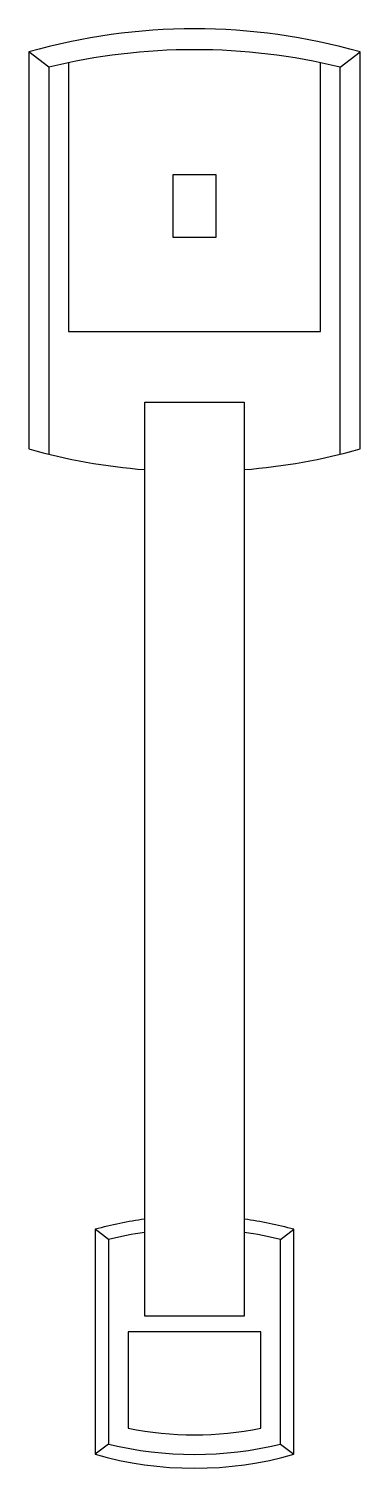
# Model space of a CAD drawing. Header units: metres. Extents: x 498 to 581, y 182 to 543.
import ezdxf

# ---------------------------------------------------------------- set-up
doc = ezdxf.new("R2010")
doc.units = ezdxf.units.M
doc.layers.add('3', color=3, linetype='Continuous')
doc.layers.add('7', color=7, linetype='Continuous')

msp = doc.modelspace()

# ---------------------------------------------------------------- linework, layer by layer
at = {"layer": '3'}
for p, q in [((503.15, 533.25), (498.17, 537.07)), ((576.14, 533.25), (581.12, 537.07)), ((518.08, 239.31), (514.76, 241.87)), ((561.21, 239.31), (564.53, 241.87)), ((518.08, 188.02), (514.76, 185.46)), ((561.21, 188.02), (564.53, 185.46))]:
    msp.add_line(p, q, dxfattribs=at)
for points in [[(576.14, 436.23), (576.14, 533.25, 0.12), (503.15, 533.25), (503.15, 436.23)], [(527.2, 241.09, 0.03), (518.08, 239.31), (518.08, 188.02, 0.12), (561.21, 188.02), (561.21, 239.31, 0.03), (552.09, 241.09)]]:
    msp.add_lwpolyline(points, format="xyb", dxfattribs=at)
msp.add_lwpolyline([(508.12, 534.42), (508.12, 466.95), (571.16, 466.95), (571.16, 534.42)], dxfattribs=at)
msp.add_lwpolyline([(556.23, 216.15), (523.05, 216.15), (523.05, 192, 0.1), (556.23, 192), (556.23, 216.15)], format="xyb", close=True, dxfattribs=at)
at = {"layer": '7'}
for points in [[(552.09, 432.35, 0.05), (581.12, 437.54), (581.12, 537.07, 0.14), (498.17, 537.07), (498.17, 437.54, 0.05), (527.2, 432.35, 0.05)], [(527.2, 244.44, 0.03), (514.76, 241.87), (514.76, 185.46, 0.14), (564.53, 185.46), (564.53, 241.87, 0.03), (552.09, 244.44)]]:
    msp.add_lwpolyline(points, format="xyb", dxfattribs=at)
for points in [[(534.18, 490.67), (545.11, 490.67), (545.11, 506.27), (534.18, 506.27)], [(527.2, 220.09), (527.2, 449.27), (552.09, 449.27), (552.09, 220.09)]]:
    msp.add_lwpolyline(points, close=True, dxfattribs=at)

doc.saveas('drawing.dxf')
